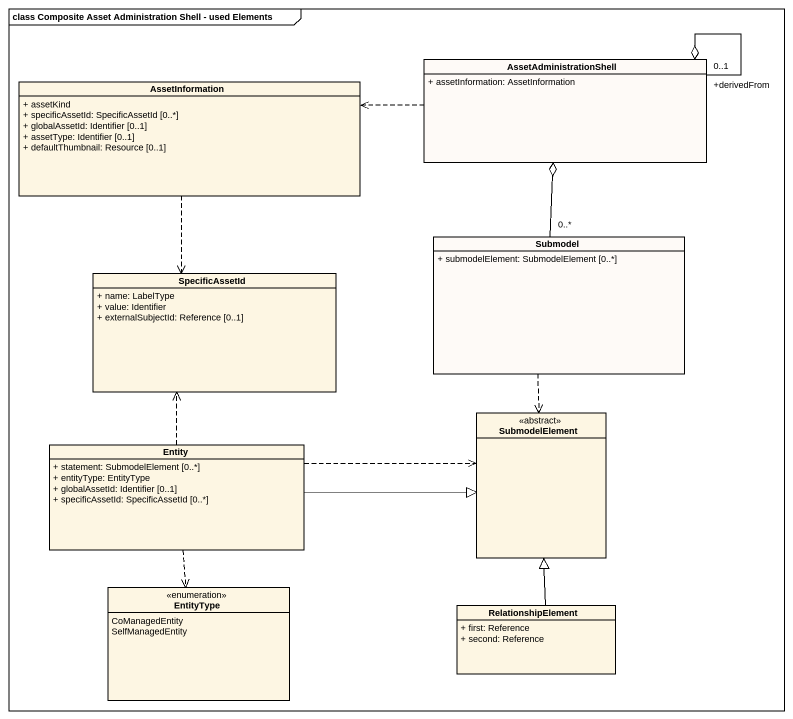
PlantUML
@startuml
mainframe class Composite Asset Administration Shell - used Elements
hide circle
hide empty members
skinparam classAttributeIconSize 0
class AssetInformation {
  + assetKind
  + specificAssetId: SpecificAssetId [0..*]
  + globalAssetId: Identifier [0..1]
  + assetType: Identifier [0..1]
  + defaultThumbnail: Resource [0..1]
}
class AssetAdministrationShell #FEFAF7 {
  + assetInformation: AssetInformation
}
class Submodel #FEFAF7 {
  + submodelElement: SubmodelElement [0..*]
}
class SpecificAssetId {
  + name: LabelType
  + value: Identifier
  + externalSubjectId: Reference [0..1]
}
class SubmodelElement <<abstract>>
class "Entity" as Entity_ {
  + statement: SubmodelElement [0..*]
  + entityType: EntityType
  + globalAssetId: Identifier [0..1]
  + specificAssetId: SpecificAssetId [0..*]
}
enum EntityType {
  CoManagedEntity
  SelfManagedEntity
}
class RelationshipElement {
  + first: Reference
  + second: Reference
}
AssetInformation ..> SpecificAssetId
AssetAdministrationShell .left.> AssetInformation
AssetAdministrationShell "+derivedFrom\n0..1" --o AssetAdministrationShell
Submodel "0..*" -up-o AssetAdministrationShell
Submodel ..> SubmodelElement
Entity_ .up.> SpecificAssetId
Entity_ .right.> SubmodelElement
Entity_ -right-|> SubmodelElement
Entity_ ..> EntityType
RelationshipElement -up-|> SubmodelElement
@enduml
